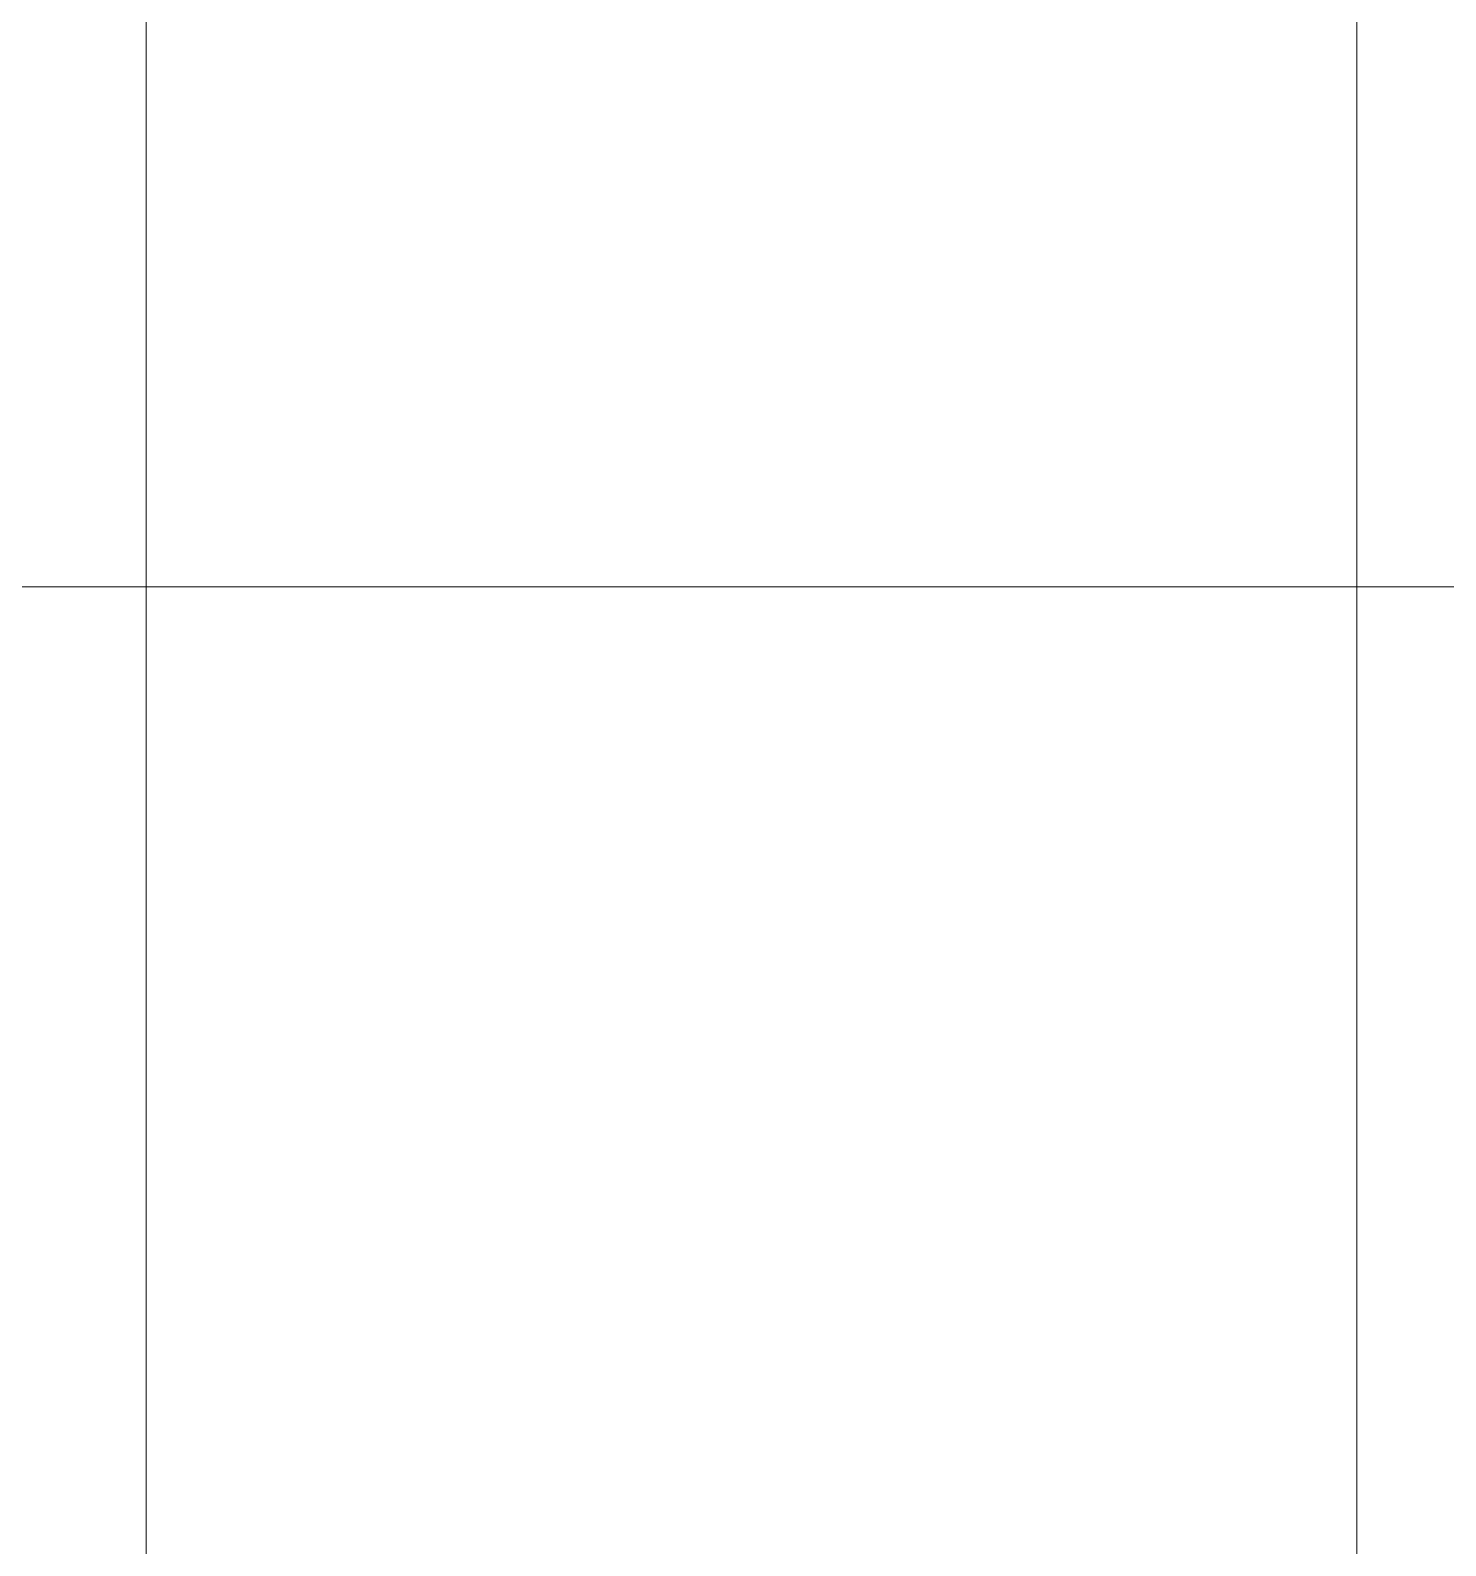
# Model space of a CAD drawing. Header units: millimetres. Extents: x 546597 to 607848, y 1180644 to 1193180.
# Drawn here: x 604180.8 to 604414.6, y 1185641.6 to 1185891.9 of the extents above; entities that cross this region are included whole.
import ezdxf

# ---------------------------------------------------------------- set-up
doc = ezdxf.new("R2010")
doc.units = ezdxf.units.MM
doc.header["$MEASUREMENT"] = 0
doc.layers.get('0').update_dxf_attribs({"linetype": 'CONTINUOUS', "lineweight": 20})
doc.layers.add('toa do', color=2, linetype='CONTINUOUS', lineweight=13)

# ---------------------------------------------------------------- blocks, each defined once
blk = doc.blocks.new('CROSS')
for p, q in [((0, -5), (0, 5)), ((-5, 0), (5, 0))]:
    blk.add_line(p, q)

msp = doc.modelspace()

# ---------------------------------------------------------------- linework, layer by layer
at = {"layer": 'toa do', "color": 250}
for p, q in [((604199.97, 1188405.4), (604199.97, 1184246.54)), ((604399.97, 1188405.4), (604399.97, 1184247.16)), ((607842.61, 1185800), (595708.82, 1185800))]:
    msp.add_line(p, q, dxfattribs=at)

# ---------------------------------------------------------------- block references
at = {"layer": 'toa do', "xscale": 2, "yscale": 2, "zscale": 2}
for p in [(604199.97, 1185800), (604199.97, 1185800), (604399.97, 1185800), (604399.97, 1185800)]:
    msp.add_blockref('CROSS', p, dxfattribs=at)

doc.saveas('drawing.dxf')
